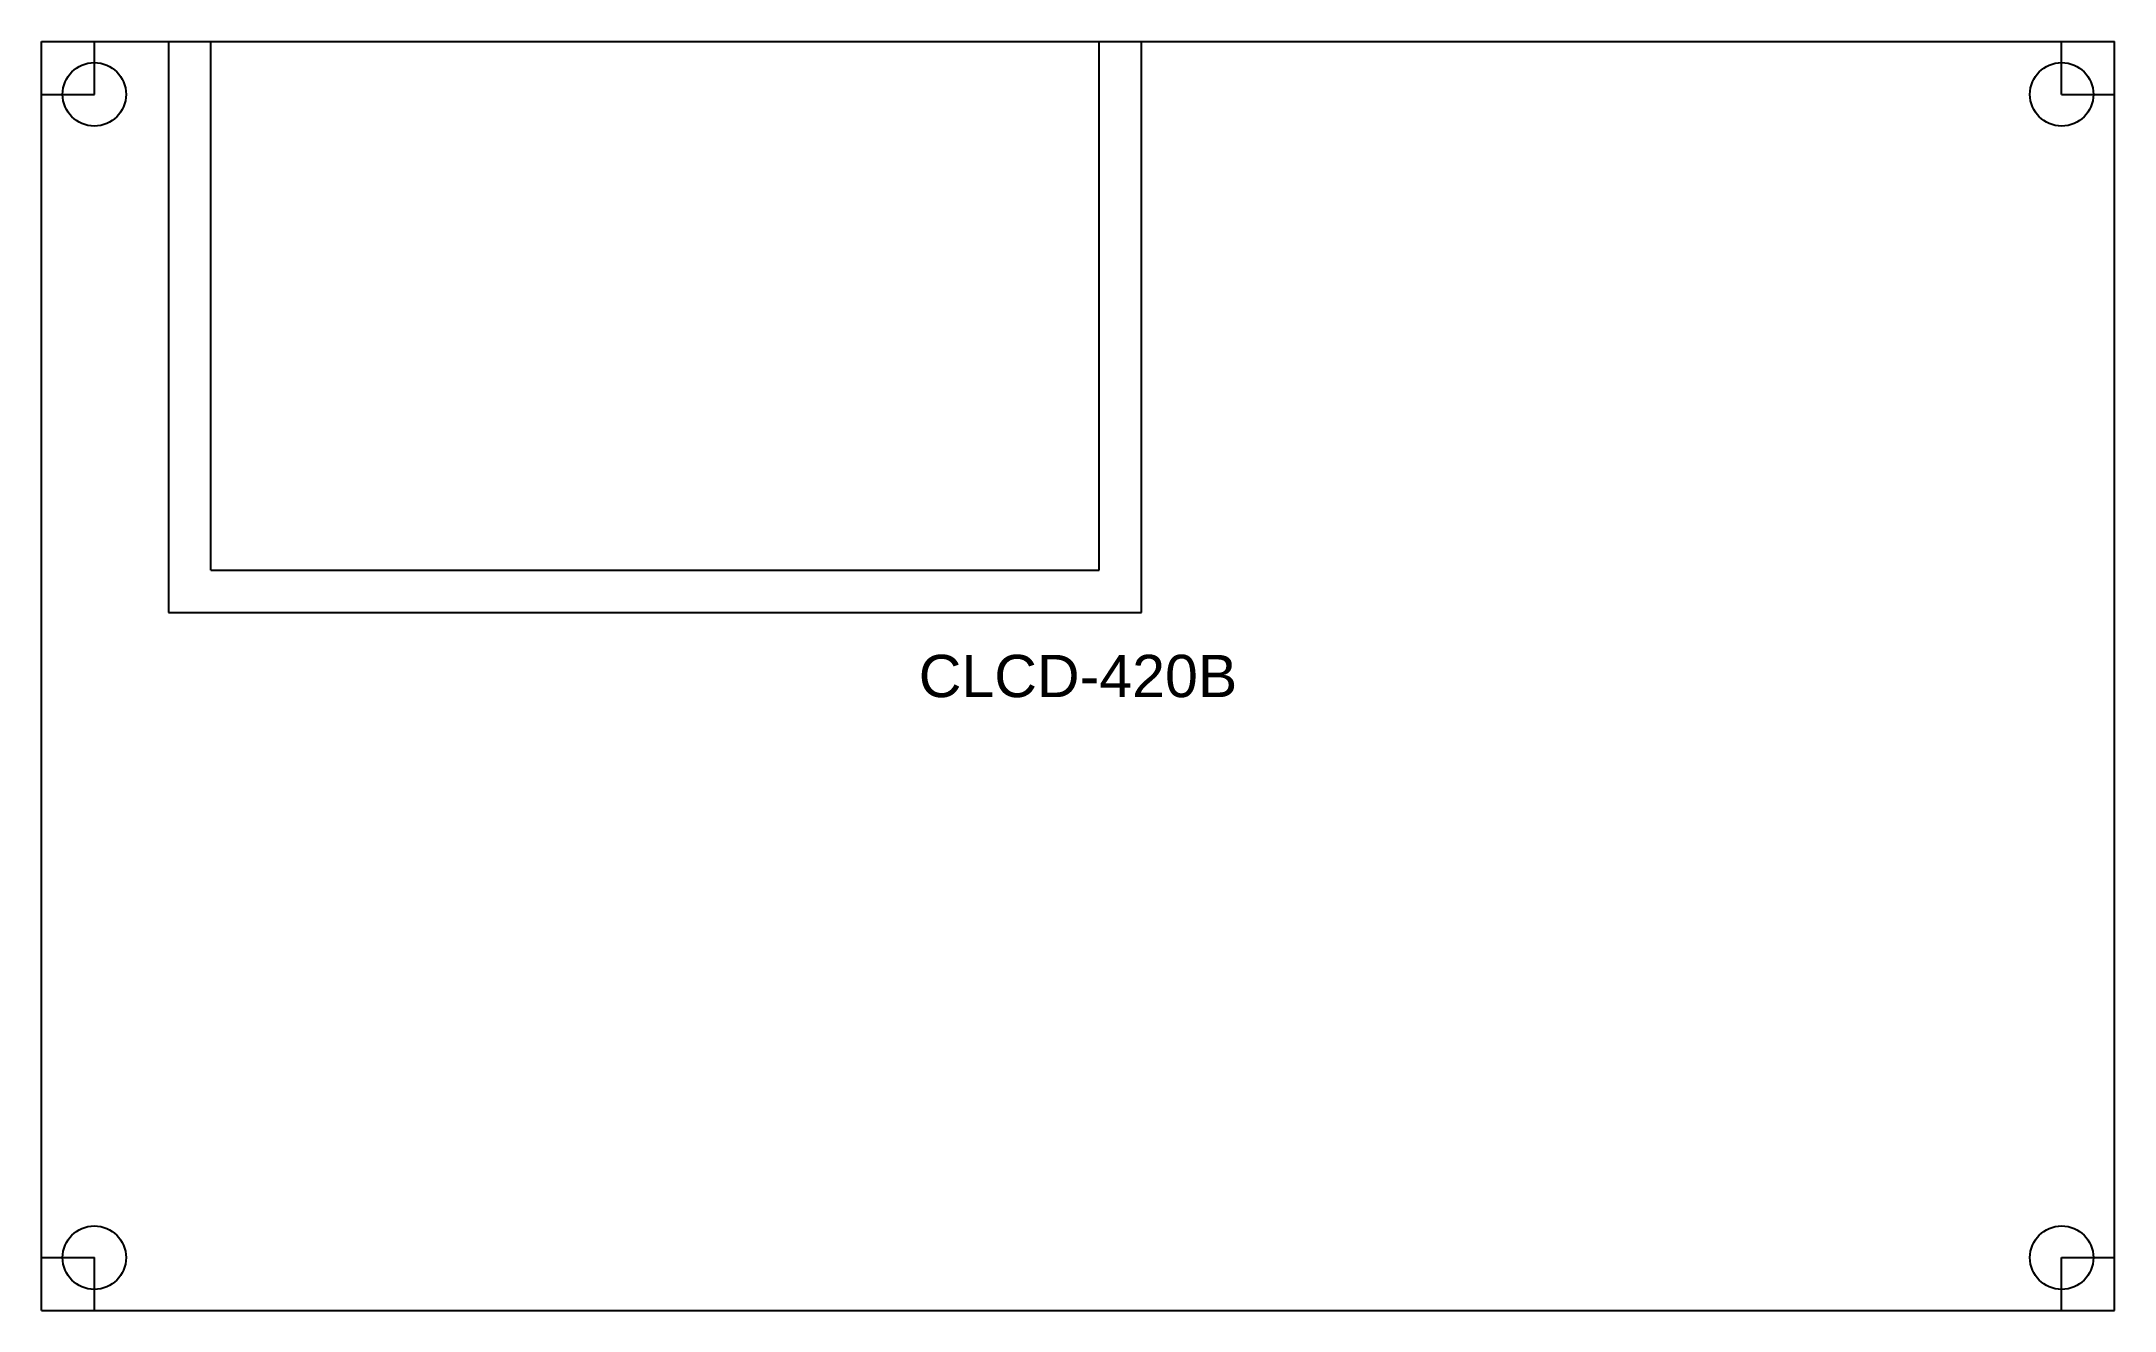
# Model space of a CAD drawing. Header units: millimetres. Extents: x 20 to 118, y 14 to 74.
import ezdxf
from ezdxf.enums import TextEntityAlignment as Align

# ---------------------------------------------------------------- set-up
doc = ezdxf.new("R2010")
doc.units = ezdxf.units.MM
doc.layers.get('0').update_dxf_attribs({"color": 18, "lineweight": 25, "true_color": 0x000000})
doc.styles.add('textstyle0', font='')
doc.styles.get('textstyle0').set_extended_font_data('Arial')

# ---------------------------------------------------------------- blocks, each defined once
blk = doc.blocks.new('clcd_420b')
for p, q in [((0, 0), (98, 0)), ((0, -60), (0, 0)), ((0, 0), (2.5, 0)), ((0, -2.5), (0, 0)), ((2.5, -2.5), (2.5, 0)), ((6, 0), (6, -27)), ((8, -25), (8, 0)), ((48, 0), (90, 0)), ((50, -25), (50, 0)), ((52, -27), (52, 0)), ((95.5, 0), (98, 0)), ((95.5, -2.5), (95.5, 0)), ((98, -60), (98, 0)), ((98, -2.5), (98, 0)), ((0, -2.5), (2.5, -2.5)), ((95.5, -2.5), (98, -2.5)), ((8, -25), (50, -25)), ((6, -27), (52, -27)), ((0, -57.5), (2.5, -57.5)), ((0, -60), (0, -57.5)), ((2.5, -60), (2.5, -57.5)), ((95.5, -57.5), (98, -57.5)), ((95.5, -60), (95.5, -57.5)), ((98, -60), (98, -57.5)), ((0, -60), (98, -60)), ((0, -60), (2.5, -60)), ((95.5, -60), (98, -60))]:
    blk.add_line(p, q)
for centre in [(2.5, -2.5), (95.5, -2.5), (2.5, -57.5), (95.5, -57.5)]:
    blk.add_circle(centre, 1.5)
at = {"style": 'textstyle0'}
blk.add_text('CLCD-420B', height=2, dxfattribs=at).set_placement((49, -30), align=Align.MIDDLE_CENTER)

msp = doc.modelspace()

# ---------------------------------------------------------------- block references
msp.add_blockref('clcd_420b', (20, 74))

doc.saveas('drawing.dxf')
